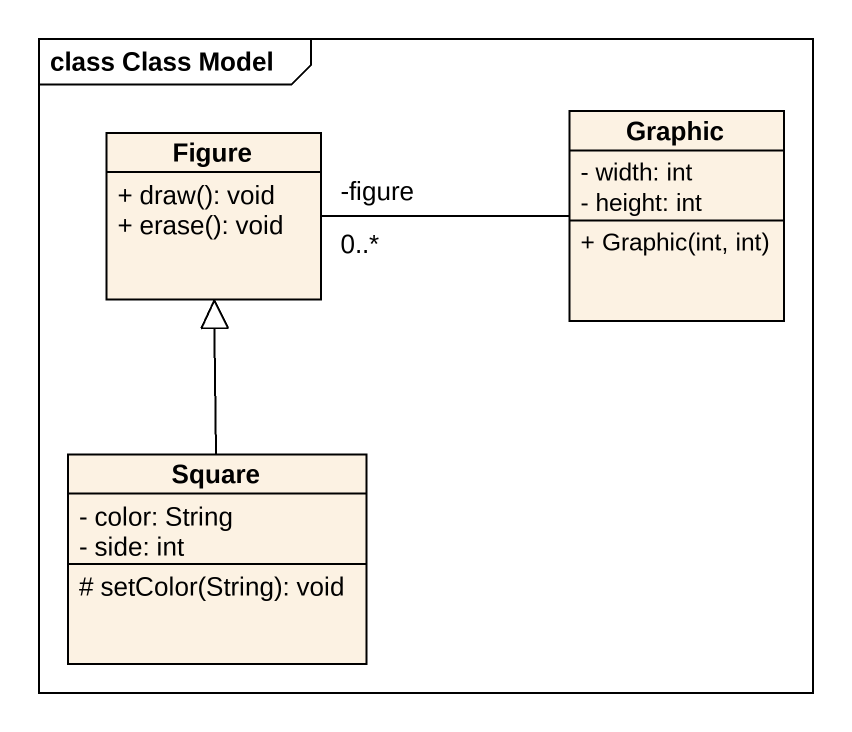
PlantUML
@startuml
mainframe class Class Model
hide circle
hide empty members
skinparam classAttributeIconSize 0
class Figure {
  + draw(): void
  + erase(): void
}
class Graphic {
  - width: int
  - height: int
  + Graphic(int, int)
}
class Square {
  - color: String
  - side: int
  # setColor(String): void
}
Graphic -left- "-figure\n0..*" Figure
Square -up-|> Figure
@enduml
